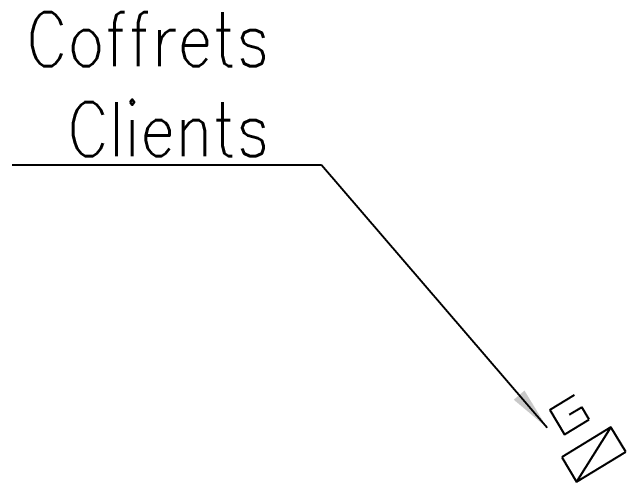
# Model space of a CAD drawing. Header units: millimetres. Extents: x 120236 to 120966, y 130125 to 130990.
# Drawn here: x 120389.92 to 120407, y 130125.06 to 130138.12 of the extents above; entities that cross this region are included whole.
import ezdxf

# ---------------------------------------------------------------- set-up
doc = ezdxf.new("R2010")
doc.units = ezdxf.units.MM
doc.layers.get('0').update_dxf_attribs({"linetype": 'CONTINUOUS'})
doc.layers.add('W0432', color=7, linetype='CONTINUOUS')
doc.styles.get("Standard").update_dxf_attribs({"font": 'romans.shx', "width": 0.85})
doc.dimstyles.get("Standard").update_dxf_attribs({"dimtxt": 1.5, "dimasz": 1.2, "dimexe": 0.625, "dimexo": 0.625, "dimgap": 0.25, "dimtad": 1, "dimdec": 1, "dimzin": 0, "dimdsep": 46, "dimtxsty": 'Standard', "dimcen": -0.5, "dimadec": 0, "dimazin": 0, "dimtfac": 1, "dimtdec": 1, "dimtmove": 0, "dimatfit": 3, "dimfxl": 1, "dimtolj": 1, "dimtzin": 0, "dimarcsym": 0})

# ---------------------------------------------------------------- blocks, each defined once
blk = doc.blocks.new('T432')
at = {"flags": 128}
for points in [[(-0.4, 2.1), (-0.4, 1.3)], [(-0.395, 2.1), (0.405, 2.1)], [(0, 1.7), (0.4, 1.7)], [(0.4, 1.3), (0.4, 1.7)], [(-0.4, 1.3), (0.4, 1.3)], [(0.8, 0.8), (-0.8, 0.8)], [(-0.8, 0.8), (-0.8, 0)], [(0.8, 0.8), (-0.8, 0)], [(0.8, 0), (0.8, 0.8)], [(-0.8, 0), (0.8, 0)]]:
    blk.add_lwpolyline(points, dxfattribs=at)

msp = doc.modelspace()

# ---------------------------------------------------------------- block references
at = {"layer": 'W0432', "rotation": 31.35610332630464}
msp.add_blockref('T432', (120406.319, 130125.472), dxfattribs=at)

# ---------------------------------------------------------------- texts
at = {"layer": 'W0432', "linetype": 'Continuous', "insert": (120397.084, 130134.117), "char_height": 1.5, "attachment_point": 9}
msp.add_mtext('Coffrets\\PClients', dxfattribs=at)

# ---------------------------------------------------------------- leaders
at = {"layer": 'W0432', "linetype": 'Continuous', "annotation_type": 0, "has_hookline": 1, "hookline_direction": 1, "text_width": 7.164}
msp.add_leader([(120404.815, 130126.555), (120398.534, 130133.867), (120397.334, 130133.867)], dimstyle='Standard', dxfattribs=at)

doc.saveas('drawing.dxf')
